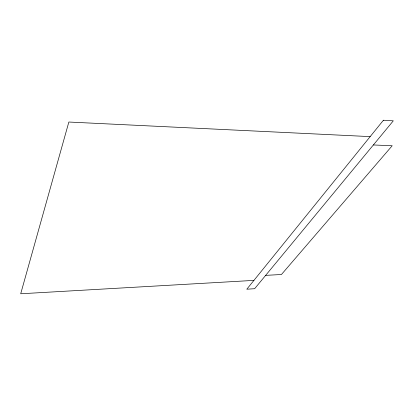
<?xml version="1.0" encoding="UTF-8"?>
<svg xmlns="http://www.w3.org/2000/svg" width="414" height="414" viewBox="0 0 414 414"><rect width="100%" height="100%" fill="white"/><g stroke="black" fill="none" stroke-linecap="round" stroke-linejoin="round"><path stroke-width="0.62" d="M253.932 280.387L20.7 293.774L68.848 122.032L370.168 136.62M265.664 275.362L281.442 274.508L392.198 145.749L373.376 144.957M383.426 120.226L246.801 289.205L254.641 288.708L393.3 120.831L383.426 120.226"/></g></svg>
